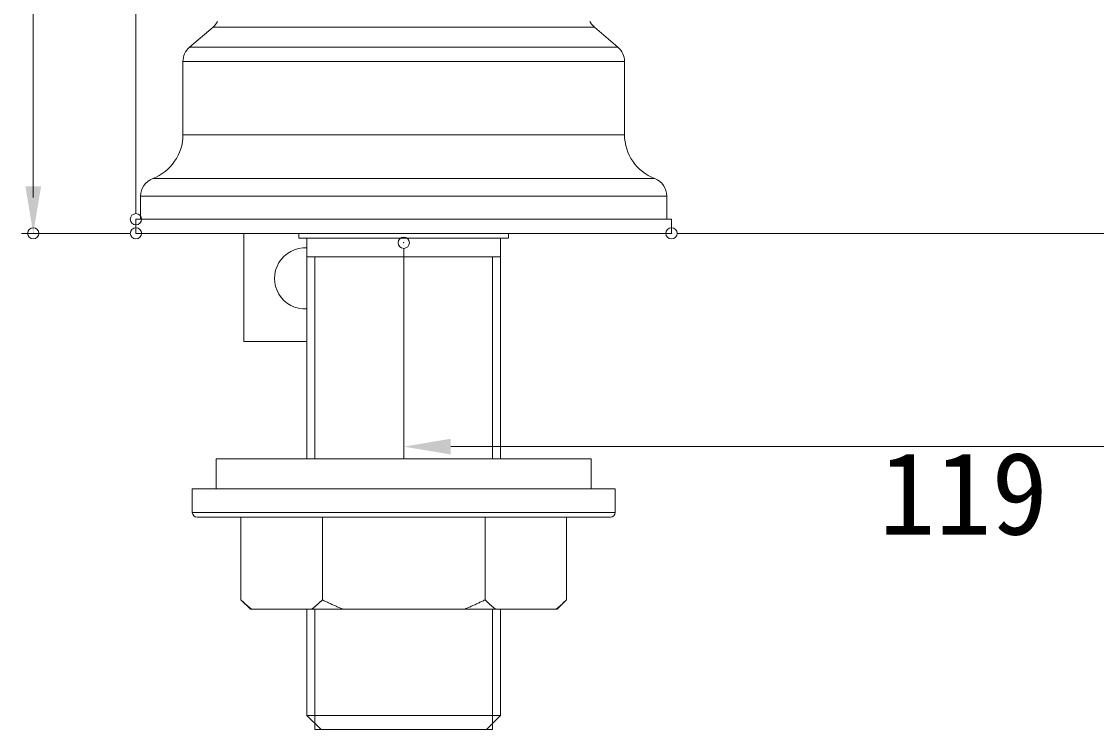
# Model space of a CAD drawing. Units: millimetres, scale not verified. Extents: x -300 to 302, y -412 to 405.
# Drawn here: x 73.3 to 187.7, y 1.3 to 76.7 of the extents above; entities that cross this region are included whole.
import ezdxf
from ezdxf.enums import TextEntityAlignment as Align

# ---------------------------------------------------------------- set-up
doc = ezdxf.new("R2010")
doc.units = ezdxf.units.MM
doc.header["$LTSCALE"] = 3
doc.header["$PDMODE"] = 32
doc.header["$PDSIZE"] = 1.2
doc.layers.add('0-0', color=7, linetype='Continuous', lineweight=18)
doc.styles.add('ＭＳ ゴシック', font='')
doc.styles.get('ＭＳ ゴシック').set_extended_font_data('MS Gothic')

msp = doc.modelspace()

# ---------------------------------------------------------------- linework, layer by layer
at = {"layer": '0-0', "lineweight": 15}
for p, q in [((85.468, 56.236), (85.468, 156.599)), ((74.54, 141.27), (74.54, 57.925)), ((84.843, 54.111), (73.29, 54.111)), ((143.093, 54.111), (251.418, 54.111)), ((113.968, 52.486), (113.968, 30.163)), ((118.968, 31.413), (228.144, 31.413))]:
    msp.add_line(p, q, dxfattribs=at)
at = {"layer": '0-0'}
for p, q in [((93.674, 76.06), (91.166, 73.91)), ((93.674, 76.06), (134.262, 76.06)), ((134.262, 76.06), (136.769, 73.91)), ((91.166, 73.91), (136.769, 73.91)), ((90.468, 72.392), (90.468, 64.611)), ((90.468, 72.392), (137.468, 72.392)), ((137.468, 72.392), (137.468, 64.611)), ((90.468, 64.611), (137.468, 64.611)), ((87.254, 59.941), (140.682, 59.941)), ((85.968, 58.073), (85.968, 55.611)), ((85.968, 58.073), (141.968, 58.073)), ((141.968, 58.073), (141.968, 55.611)), ((85.468, 54.111), (85.468, 55.611)), ((85.468, 55.611), (142.468, 55.611)), ((142.468, 54.111), (142.468, 55.611)), ((85.468, 54.111), (142.468, 54.111)), ((96.968, 54.111), (96.968, 42.611)), ((102.818, 54.111), (102.818, 53.611)), ((125.118, 54.111), (125.118, 53.611)), ((125.118, 53.611), (102.818, 53.611)), ((103.668, 53.611), (103.668, 30.111)), ((124.268, 53.611), (124.268, 30.111)), ((124.268, 51.611), (103.668, 51.611)), ((103.668, 42.611), (96.968, 42.611)), ((94.018, 30.111), (94.018, 26.911)), ((133.918, 30.111), (94.018, 30.111)), ((133.918, 30.111), (133.918, 26.911)), ((91.468, 26.911), (91.468, 24.411)), ((91.468, 26.911), (91.468, 24.411)), ((136.468, 26.911), (91.468, 26.911)), ((136.468, 26.911), (136.468, 24.411)), ((136.468, 26.911), (136.468, 24.411)), ((136.468, 24.411), (91.468, 24.411)), ((135.968, 23.911), (91.968, 23.911)), ((96.647, 23.911), (96.647, 15.111)), ((105.308, 23.911), (105.308, 15.111)), ((122.628, 23.911), (122.628, 15.111)), ((131.288, 23.911), (131.288, 15.111)), ((97.647, 14.111), (96.647, 15.111)), ((130.288, 14.111), (131.288, 15.111)), ((97.647, 14.111), (130.288, 14.111)), ((103.668, 14.111), (103.668, 2.811)), ((124.268, 14.111), (124.268, 2.811)), ((105.168, 1.311), (103.668, 2.811)), ((124.268, 2.811), (103.668, 2.811)), ((122.768, 1.311), (124.268, 2.811)), ((123.418, 1.311), (104.518, 1.311))]:
    msp.add_line(p, q, dxfattribs=at)
at = {"layer": '0-0', "color": 2}
for p, q in [((104.518, 51.611), (104.518, 30.111)), ((123.418, 51.611), (123.418, 30.111)), ((104.518, 14.111), (104.518, 1.311)), ((123.418, 14.111), (123.418, 1.311))]:
    msp.add_line(p, q, dxfattribs=at)
at = {"layer": '0-0'}
for points in [[(96.647, 15.111), (96.681, 15.078), (96.714, 15.045), (96.747, 15.013), (96.781, 14.98), (96.814, 14.947), (96.848, 14.915), (96.881, 14.882), (96.915, 14.85), (96.949, 14.818), (96.983, 14.785), (97.017, 14.753), (97.052, 14.722), (97.086, 14.69), (97.121, 14.658), (97.155, 14.627), (97.19, 14.595), (97.225, 14.564), (97.26, 14.533), (97.295, 14.502), (97.33, 14.471), (97.365, 14.44), (97.401, 14.409), (97.436, 14.379), (97.472, 14.349), (97.508, 14.318), (97.544, 14.288), (97.58, 14.258), (97.616, 14.229), (97.652, 14.199), (97.689, 14.17), (97.725, 14.141), (97.762, 14.111)], [(104.193, 14.111), (104.23, 14.141), (104.266, 14.17), (104.303, 14.199), (104.339, 14.229), (104.375, 14.258), (104.411, 14.288), (104.447, 14.318), (104.483, 14.349), (104.519, 14.379), (104.554, 14.409), (104.59, 14.44), (104.625, 14.471), (104.66, 14.502), (104.695, 14.533), (104.73, 14.564), (104.765, 14.595), (104.8, 14.626), (104.834, 14.658), (104.869, 14.69), (104.903, 14.721), (104.937, 14.753), (104.972, 14.785), (105.006, 14.818), (105.04, 14.85), (105.074, 14.882), (105.107, 14.915), (105.141, 14.947), (105.174, 14.98), (105.208, 15.013), (105.241, 15.045), (105.274, 15.078), (105.308, 15.111), (105.399, 15.066), (105.49, 15.021), (105.581, 14.976), (105.673, 14.932), (105.765, 14.887), (105.857, 14.844), (105.949, 14.8)], [(120.399, 14.111), (120.494, 14.149), (120.588, 14.187), (120.682, 14.225), (120.777, 14.264), (120.871, 14.303), (120.965, 14.342), (121.058, 14.382), (121.152, 14.422), (121.245, 14.463), (121.338, 14.504), (121.432, 14.545), (121.525, 14.587), (121.617, 14.629), (121.71, 14.671), (121.803, 14.714), (121.895, 14.757), (121.987, 14.8), (122.079, 14.844), (122.171, 14.887), (122.263, 14.932), (122.354, 14.976), (122.446, 15.021), (122.537, 15.066), (122.628, 15.111)], [(122.628, 15.111), (122.661, 15.078), (122.695, 15.045), (122.728, 15.013), (122.761, 14.98), (122.795, 14.947), (122.828, 14.915), (122.862, 14.882), (122.896, 14.85), (122.93, 14.818), (122.964, 14.785), (122.998, 14.753), (123.033, 14.722), (123.067, 14.69), (123.101, 14.658), (123.136, 14.627), (123.171, 14.595), (123.206, 14.564), (123.241, 14.533), (123.276, 14.502), (123.311, 14.471), (123.346, 14.44), (123.382, 14.409), (123.417, 14.379), (123.453, 14.349), (123.489, 14.318), (123.525, 14.288), (123.561, 14.258), (123.597, 14.229), (123.633, 14.199), (123.669, 14.17), (123.706, 14.141), (123.743, 14.111)], [(130.174, 14.111), (130.211, 14.141), (130.247, 14.17), (130.284, 14.199), (130.32, 14.229), (130.356, 14.258), (130.392, 14.288), (130.428, 14.318), (130.464, 14.349), (130.499, 14.379), (130.535, 14.409), (130.57, 14.44), (130.606, 14.471), (130.641, 14.502), (130.676, 14.533), (130.711, 14.564), (130.746, 14.595), (130.78, 14.626), (130.815, 14.658), (130.85, 14.69), (130.884, 14.721), (130.918, 14.753), (130.952, 14.785), (130.986, 14.818), (131.02, 14.85), (131.054, 14.882), (131.088, 14.915), (131.122, 14.947), (131.155, 14.98), (131.189, 15.013), (131.222, 15.045), (131.255, 15.078), (131.288, 15.111)], [(105.949, 14.8), (106.041, 14.757), (106.133, 14.714), (106.226, 14.671), (106.318, 14.629), (106.411, 14.587), (106.504, 14.545), (106.597, 14.504), (106.691, 14.463), (106.784, 14.422), (106.878, 14.382), (106.971, 14.342), (107.065, 14.303), (107.159, 14.264), (107.253, 14.225), (107.348, 14.187), (107.442, 14.149), (107.537, 14.111)]]:
    msp.add_lwpolyline(points, dxfattribs=at)
for centre, radius, start, end in [((92.373, 77.578), 2, 310.60129, 332.50362), ((135.563, 77.578), 2, 207.49638, 229.39871), ((92.468, 72.392), 2, 130.60129, 180), ((135.468, 72.392), 2, 0, 49.39871), ((85.468, 64.611), 5, 290.92483, 0), ((142.468, 64.611), 5, 180, 249.07517), ((87.968, 58.073), 2, 110.92483, 180), ((139.968, 58.073), 2, 0, 69.07517), ((103.468, 49.311), 3.25, 86.4635, 273.5365), ((91.968, 24.411), 0.5, 180, 270), ((135.968, 24.411), 0.5, 270, 0)]:
    msp.add_arc(centre, radius, start, end, dxfattribs=at)
for p in [(85.468, 55.611), (74.54, 54.111), (85.468, 54.111), (142.468, 54.111), (113.968, 53.111)]:
    msp.add_point(p, dxfattribs=at)
for points in [[(73.707, 59.111), (75.374, 59.111), (74.54, 54.111)], [(118.968, 32.247), (118.968, 30.58), (113.968, 31.413)]]:
    msp.add_solid(points, dxfattribs=at)

# ---------------------------------------------------------------- texts
at = {"layer": '0-0', "style": 'ＭＳ ゴシック'}
msp.add_text('119', height=8.798, dxfattribs=at).set_placement((164.556, 19.413), align=Align.BOTTOM_LEFT)

doc.saveas('drawing.dxf')
